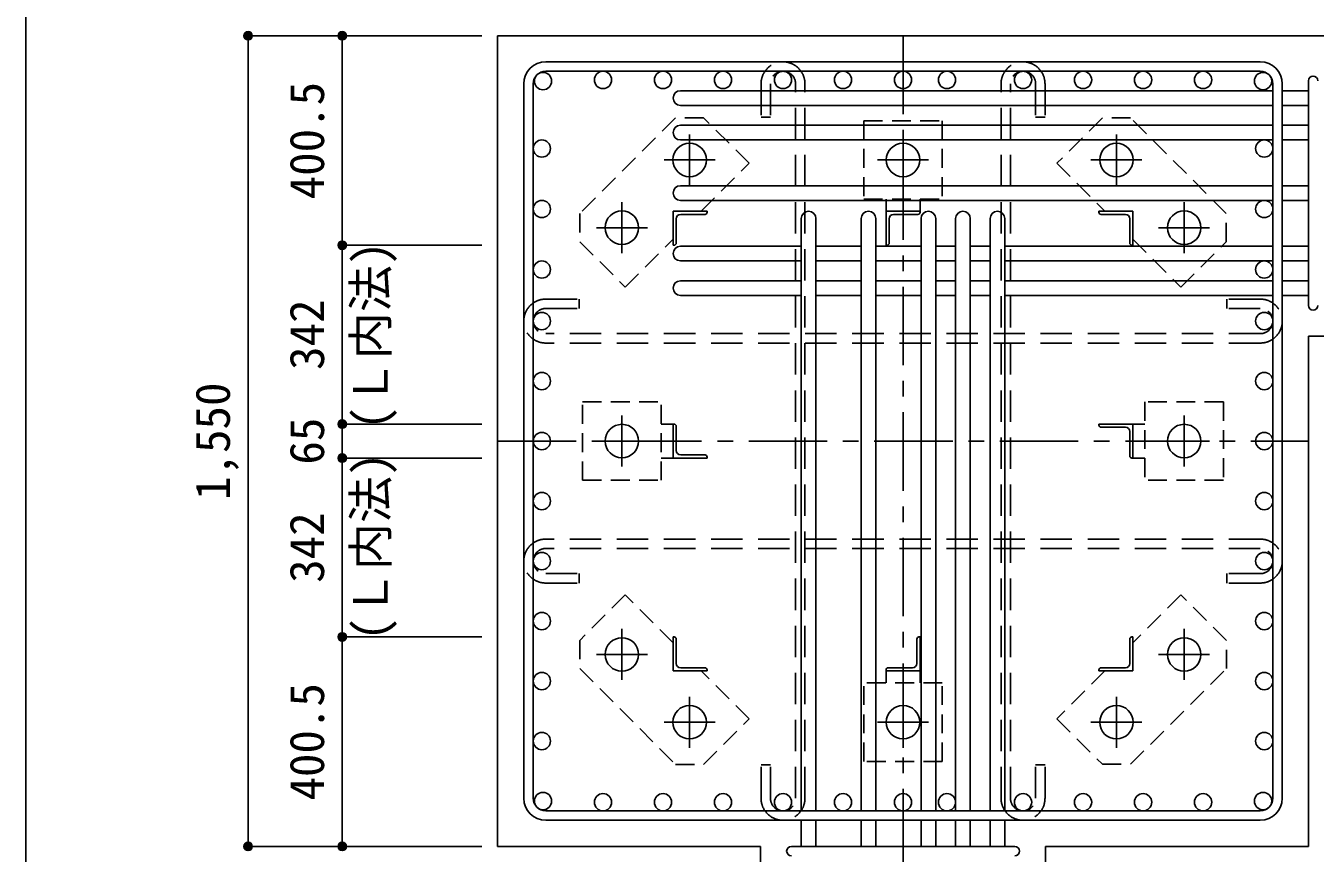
# Model space of a CAD drawing. Units: millimetres at full size, sheet at 1:30. Extents: x -5973 to 5955, y -4195 to 4201.
# Drawn here: x -5973 to -3508, y 1668 to 3250 of the extents above; entities that cross this region are included whole.
import ezdxf
from ezdxf.enums import TextEntityAlignment as Align

# ---------------------------------------------------------------- set-up
doc = ezdxf.new("R2010")
doc.units = ezdxf.units.MM
doc.header["$LTSCALE"] = 30
doc.header["$PDMODE"] = 32
doc.header["$PDSIZE"] = 15
for name, pattern in [('CHAIN1', [8, 5, -1, 1, -1]), ('DASHED1', [1.8, 1.2, -0.6]), ('DASHED2', [3, 2, -1])]:
    doc.linetypes.add(name, pattern=pattern)
for name, color, linetype in [('0-1_躯体線', 2, 'Continuous'), ('0-2_アンカーボルト', 4, 'CHAIN1'), ('0-3_立上り筋', 3, 'Continuous'), ('0-4_フープ筋', 7, 'Continuous'), ('0-5_基礎梁筋', 7, 'Continuous'), ('0-6_スタラップ筋', 7, 'Continuous'), ('0-7_文字', 4, 'Continuous'), ('0-9_プレート', 4, 'DASHED1'), ('0-A_アングル', 4, 'Continuous'), ('0-C', 7, 'DASHED2'), ('0-D_寸法', 4, 'Continuous'), ('F-0_枠', 6, 'Continuous')]:
    doc.layers.add(name, color=color, linetype=linetype)
doc.styles.add('ＭＳ ゴシック', font='')
doc.styles.get('ＭＳ ゴシック').set_extended_font_data('MS Gothic')

msp = doc.modelspace()

# ---------------------------------------------------------------- linework, layer by layer
at = {"layer": '0-1_躯体線'}
for p, q in [((-5070.8, 3231.03), (-5070.8, 1681.03)), ((-3120.8, 3231.03), (-5070.8, 3231.03)), ((-3520.8, 2656.53), (-3120.8, 2656.53)), ((-3520.8, 1681.03), (-3520.8, 2656.53)), ((-5070.8, 1681.03), (-4568.3, 1681.03)), ((-4568.3, 1281.03), (-4568.3, 1681.03)), ((-4023.3, 1681.03), (-3520.8, 1681.03)), ((-4023.3, 1281.03), (-4023.3, 1681.03))]:
    msp.add_line(p, q, dxfattribs=at)
at = {"layer": '0-2_アンカーボルト'}
for p, q in [((-4703.8, 3042.23), (-4703.8, 2944.73)), ((-4295.8, 2944.73), (-4295.8, 3042.23)), ((-3887.8, 2944.73), (-3887.8, 3042.23)), ((-4655, 2993.53), (-4752.5, 2993.53)), ((-4247.1, 2993.53), (-4344.6, 2993.53)), ((-3839.1, 2993.53), (-3936.6, 2993.53)), ((-4833.3, 2912.73), (-4833.3, 2815.23)), ((-3758.3, 2815.23), (-3758.3, 2912.73)), ((-4784.5, 2864.03), (-4882, 2864.03)), ((-3709.6, 2864.03), (-3807.1, 2864.03)), ((-4833.3, 2504.73), (-4833.3, 2407.23)), ((-3758.3, 2407.33), (-3758.3, 2504.83)), ((-4784.5, 2456.03), (-4882, 2456.03)), ((-3807.1, 2456.03), (-3709.6, 2456.03)), ((-4833.3, 2096.83), (-4833.3, 1999.33)), ((-3758.3, 1999.33), (-3758.3, 2096.83)), ((-4882, 2048.03), (-4784.5, 2048.03)), ((-3807.1, 2048.03), (-3709.6, 2048.03)), ((-4703.8, 1967.33), (-4703.8, 1869.83)), ((-4295.8, 1967.33), (-4295.8, 1869.83)), ((-3887.8, 1869.83), (-3887.8, 1967.33)), ((-4752.5, 1918.53), (-4655, 1918.53)), ((-4344.5, 1918.53), (-4247, 1918.53)), ((-3936.6, 1918.53), (-3839.1, 1918.53))]:
    msp.add_line(p, q, dxfattribs=at)
at = {"layer": '0-2_アンカーボルト', "color": 3, "linetype": 'Continuous'}
for centre in [(-4703.8, 2993.53), (-4295.8, 2993.53), (-3887.8, 2993.53), (-4833.3, 2864.03), (-3758.3, 2864.03), (-4833.3, 2456.03), (-3758.3, 2456.03), (-4833.3, 2048.03), (-3758.3, 2048.03), (-4703.8, 1918.53), (-4295.8, 1918.53), (-3887.8, 1918.53)]:
    msp.add_circle(centre, 32, dxfattribs=at)
at = {"layer": '0-3_立上り筋'}
for centre in [(-4984.1, 3144.33), (-4869.39, 3146.53), (-4754.67, 3146.53), (-4639.95, 3146.53), (-4525.24, 3146.53), (-4410.52, 3146.53), (-4295.8, 3146.53), (-4211.8, 3146.53), (-4066.37, 3146.53), (-3951.65, 3146.53), (-3836.93, 3146.53), (-3722.21, 3146.53), (-3607.5, 3144.33), (-4986.3, 3015.33), (-3605.3, 3015.33), (-4986.3, 2899.68), (-3605.3, 2899.68), (-4986.3, 2784.03), (-3605.3, 2784.03), (-4986.3, 2685.47), (-3605.3, 2685.47), (-4986.3, 2570.75), (-3605.3, 2570.75), (-4986.3, 2456.03), (-3605.3, 2456.03), (-4986.3, 2341.31), (-3605.3, 2341.31), (-4986.3, 2226.6), (-3605.3, 2226.6), (-4986.3, 2111.88), (-3605.3, 2111.88), (-4986.3, 1997.16), (-3605.3, 1997.16), (-4986.3, 1882.44), (-3605.3, 1882.44), (-4984.1, 1767.73), (-4869.39, 1765.53), (-4754.67, 1765.53), (-4639.95, 1765.53), (-4525.24, 1765.53), (-4410.52, 1765.53), (-4295.8, 1765.53), (-4211.8, 1765.53), (-4066.37, 1765.53), (-3951.65, 1765.53), (-3836.93, 1765.53), (-3722.21, 1765.53), (-3607.5, 1767.73)]:
    msp.add_circle(centre, 16.5, dxfattribs=at)
at = {"layer": '0-4_フープ筋'}
for p, q in [((-4978.8, 3181.03), (-3612.8, 3181.03)), ((-4978.8, 3163.03), (-3612.8, 3163.03)), ((-5020.8, 3139.03), (-5020.8, 1773.03)), ((-5002.8, 3139.03), (-5002.8, 1773.03)), ((-3588.8, 3139.03), (-3588.8, 1773.03)), ((-3570.8, 3139.03), (-3570.8, 1773.03)), ((-4978.8, 1749.03), (-3612.8, 1749.03)), ((-4978.8, 1731.03), (-3612.8, 1731.03))]:
    msp.add_line(p, q, dxfattribs=at)
for centre, radius, start, end in [((-4978.8, 3139.03), 42, 90, 180), ((-3612.8, 3139.03), 42, 0, 90), ((-4978.8, 3139.03), 24, 90, 180), ((-3612.8, 3139.03), 24, 0, 90), ((-4978.8, 1773.03), 42, 180, 270), ((-4978.8, 1773.03), 24, 180, 270), ((-3612.8, 1773.03), 42, 270, 0), ((-3612.8, 1773.03), 24, 270, 0)]:
    msp.add_arc(centre, radius, start, end, dxfattribs=at)
at = {"layer": '0-5_基礎梁筋'}
for p, q in [((-4721.3, 3125.83), (-3588.8, 3125.83)), ((-3570.8, 3125.83), (-3520.8, 3125.83)), ((-4721.3, 3097.83), (-3588.8, 3097.83)), ((-3570.8, 3097.83), (-3520.8, 3097.83)), ((-4721.3, 3059.83), (-3588.8, 3059.83)), ((-3570.8, 3059.83), (-3520.8, 3059.83)), ((-4721.3, 3031.83), (-3588.8, 3031.83)), ((-3570.8, 3031.83), (-3520.8, 3031.83)), ((-4721.3, 2944.18), (-3588.8, 2944.18)), ((-3570.8, 2944.18), (-3520.8, 2944.18)), ((-4721.3, 2916.18), (-3588.8, 2916.18)), ((-3570.8, 2916.18), (-3520.8, 2916.18)), ((-4490.3, 2881.53), (-4490.3, 1749.03)), ((-4462.3, 2881.53), (-4462.3, 1749.03)), ((-4375.8, 2881.53), (-4375.8, 1749.03)), ((-4347.8, 2881.53), (-4347.8, 1749.03)), ((-4261.3, 2881.53), (-4261.3, 1749.03)), ((-4233.3, 2881.53), (-4233.3, 1749.03)), ((-4195.3, 2881.53), (-4195.3, 1749.03)), ((-4167.3, 2881.53), (-4167.3, 1749.03)), ((-4129.3, 2881.53), (-4129.3, 1749.03)), ((-4101.3, 2881.53), (-4101.3, 1749.03)), ((-4721.3, 2828.53), (-4490.3, 2828.53)), ((-4462.3, 2828.53), (-4375.8, 2828.53)), ((-4347.8, 2828.53), (-4261.3, 2828.53)), ((-4233.3, 2828.53), (-4195.3, 2828.53)), ((-4167.3, 2828.53), (-4129.3, 2828.53)), ((-4101.3, 2828.53), (-3588.8, 2828.53)), ((-3570.8, 2828.53), (-3520.8, 2828.53)), ((-4721.3, 2800.53), (-4490.3, 2800.53)), ((-4462.3, 2800.53), (-4375.8, 2800.53)), ((-4347.8, 2800.53), (-4261.3, 2800.53)), ((-4233.3, 2800.53), (-4195.3, 2800.53)), ((-4167.3, 2800.53), (-4129.3, 2800.53)), ((-4101.3, 2800.53), (-3588.8, 2800.53)), ((-3570.8, 2800.53), (-3520.8, 2800.53)), ((-4721.3, 2762.53), (-4490.3, 2762.53)), ((-4462.3, 2762.53), (-4375.8, 2762.53)), ((-4347.8, 2762.53), (-4261.3, 2762.53)), ((-4233.3, 2762.53), (-4195.3, 2762.53)), ((-4167.3, 2762.53), (-4129.3, 2762.53)), ((-4101.3, 2762.53), (-3588.8, 2762.53)), ((-3570.8, 2762.53), (-3520.8, 2762.53)), ((-4721.3, 2734.53), (-4490.3, 2734.53)), ((-4462.3, 2734.53), (-4375.8, 2734.53)), ((-4347.8, 2734.53), (-4261.3, 2734.53)), ((-4233.3, 2734.53), (-4195.3, 2734.53)), ((-4167.3, 2734.53), (-4129.3, 2734.53)), ((-4101.3, 2734.53), (-3588.8, 2734.53)), ((-3570.8, 2734.53), (-3520.8, 2734.53)), ((-4490.3, 1731.03), (-4490.3, 1681.03)), ((-4462.3, 1731.03), (-4462.3, 1681.03)), ((-4375.8, 1731.03), (-4375.8, 1681.03)), ((-4347.8, 1731.03), (-4347.8, 1681.03)), ((-4261.3, 1731.03), (-4261.3, 1681.03)), ((-4233.3, 1731.03), (-4233.3, 1681.03)), ((-4195.3, 1731.03), (-4195.3, 1681.03)), ((-4167.3, 1731.03), (-4167.3, 1681.03)), ((-4129.3, 1731.03), (-4129.3, 1681.03)), ((-4101.3, 1731.03), (-4101.3, 1681.03))]:
    msp.add_line(p, q, dxfattribs=at)
for centre, start, end in [((-4721.3, 3111.83), 90, 270), ((-4721.3, 3045.83), 90, 270), ((-4721.3, 2930.18), 90, 270), ((-4476.3, 2881.53), 0, 180), ((-4361.8, 2881.53), 0, 180), ((-4247.3, 2881.53), 0, 180), ((-4181.3, 2881.53), 0, 180), ((-4115.3, 2881.53), 0, 180), ((-4721.3, 2814.53), 90, 270), ((-4721.3, 2748.53), 90, 270)]:
    msp.add_arc(centre, 14, start, end, dxfattribs=at)
at = {"layer": '0-6_スタラップ筋'}
for p, q in [((-3520.8, 2715.53), (-3520.8, 3144.83)), ((-4509.3, 1681.03), (-4082.3, 1681.03))]:
    msp.add_line(p, q, dxfattribs=at)
for centre, start, end in [((-3511.8, 3144.83), 0, 180), ((-3511.8, 2715.53), 180, 0), ((-4509.3, 1672.03), 90, 270), ((-4082.3, 1672.03), 270, 90)]:
    msp.add_arc(centre, 9, start, end, dxfattribs=at)
at = {"layer": '0-9_プレート'}
for p, q in [((-4590, 2987.13), (-4677, 3074.03)), ((-4370.8, 3068.53), (-4370.8, 2918.53)), ((-4681.6, 2895.53), (-4590, 2987.13)), ((-4370.8, 2918.53), (-4220.8, 2918.53)), ((-4328.3, 2895.53), (-4328.3, 2918.53)), ((-4263.3, 2895.53), (-4263.3, 2918.53)), ((-3856.3, 2841.83), (-3764.7, 2750.23)), ((-3764.7, 2750.23), (-3677.8, 2837.23)), ((-4758.3, 2381.03), (-4758.3, 2531.03)), ((-3683.3, 2531.03), (-3833.3, 2531.03)), ((-3833.3, 2531.03), (-3833.3, 2381.03)), ((-4735.3, 2488.53), (-4758.3, 2488.53)), ((-3856.3, 2488.53), (-3833.3, 2488.53)), ((-4735.3, 2423.53), (-4758.3, 2423.53)), ((-3856.3, 2423.53), (-3833.3, 2423.53)), ((-4908.3, 2381.03), (-4758.3, 2381.03)), ((-4826.9, 2161.83), (-4913.8, 2074.83)), ((-4735.3, 2070.23), (-4826.9, 2161.83)), ((-4328.3, 2016.53), (-4328.3, 1993.53)), ((-4263.3, 2016.53), (-4263.3, 1993.53)), ((-3910, 2016.53), (-4001.6, 1924.93)), ((-4220.8, 1993.53), (-4370.8, 1993.53)), ((-4220.8, 1843.53), (-4220.8, 1993.53)), ((-4001.6, 1924.93), (-3914.6, 1838.03))]:
    msp.add_line(p, q, dxfattribs=at)
for points in [[(-4677, 3074.03), (-4730.7, 3074.03), (-4913.9, 2890.93), (-4913.9, 2837.23), (-4826.9, 2750.23), (-4735.3, 2841.83)], [(-4370.8, 3068.53), (-4220.8, 3068.53), (-4220.8, 2918.53)], [(-3677.8, 2837.23), (-3677.8, 2890.93), (-3860.9, 3074.13), (-3914.6, 3074.13), (-4001.6, 2987.13), (-3910, 2895.53)], [(-4908.3, 2381.03), (-4908.3, 2531.03), (-4758.3, 2531.03)], [(-3683.3, 2531.03), (-3683.3, 2381.03), (-3833.3, 2381.03)], [(-3914.6, 1838.03), (-3860.9, 1838.03), (-3677.7, 2021.13), (-3677.7, 2074.83), (-3764.7, 2161.83), (-3856.3, 2070.23)], [(-4913.8, 2074.83), (-4913.8, 2021.13), (-4730.7, 1837.93), (-4677, 1837.93), (-4590, 1924.93), (-4681.6, 2016.53)], [(-4220.8, 1843.53), (-4370.8, 1843.53), (-4370.8, 1993.53)]]:
    msp.add_lwpolyline(points, dxfattribs=at)
at = {"layer": '0-A_アングル'}
for p, q in [((-4735.3, 2895.53), (-4670.3, 2895.53)), ((-4735.3, 2895.53), (-4735.3, 2830.53)), ((-4720.8, 2889.53), (-4674.3, 2889.53)), ((-4670.3, 2895.53), (-4670.3, 2893.53)), ((-4328.3, 2895.53), (-4263.3, 2895.53)), ((-4328.3, 2895.53), (-4328.3, 2830.53)), ((-4313.8, 2889.53), (-4267.3, 2889.53)), ((-4263.3, 2895.53), (-4263.3, 2893.53)), ((-3856.3, 2895.53), (-3921.3, 2895.53)), ((-3921.3, 2893.53), (-3921.3, 2895.53)), ((-3870.8, 2889.53), (-3917.3, 2889.53)), ((-3856.3, 2895.53), (-3856.3, 2830.53)), ((-4729.3, 2881.03), (-4729.3, 2834.53)), ((-4322.3, 2881.03), (-4322.3, 2834.53)), ((-3862.3, 2881.03), (-3862.3, 2834.53)), ((-4733.3, 2830.53), (-4735.3, 2830.53)), ((-4326.3, 2830.53), (-4328.3, 2830.53)), ((-3856.3, 2830.53), (-3858.3, 2830.53)), ((-4735.3, 2488.53), (-4733.3, 2488.53)), ((-4735.3, 2423.53), (-4735.3, 2488.53)), ((-4729.3, 2438.03), (-4729.3, 2484.53)), ((-3856.3, 2488.53), (-3921.3, 2488.53)), ((-3921.3, 2486.53), (-3921.3, 2488.53)), ((-3870.8, 2482.53), (-3917.3, 2482.53)), ((-3862.3, 2474.03), (-3862.3, 2427.53)), ((-3856.3, 2488.53), (-3856.3, 2423.53)), ((-4735.3, 2423.53), (-4670.3, 2423.53)), ((-4720.8, 2429.53), (-4674.3, 2429.53)), ((-4670.3, 2425.53), (-4670.3, 2423.53)), ((-3856.3, 2423.53), (-3858.3, 2423.53)), ((-4735.3, 2081.53), (-4733.3, 2081.53)), ((-4735.3, 2016.53), (-4735.3, 2081.53)), ((-4729.3, 2031.03), (-4729.3, 2077.53)), ((-4269.3, 2031.03), (-4269.3, 2077.53)), ((-4265.3, 2081.53), (-4263.3, 2081.53)), ((-4263.3, 2016.53), (-4263.3, 2081.53)), ((-3862.3, 2031.03), (-3862.3, 2077.53)), ((-3858.3, 2081.53), (-3856.3, 2081.53)), ((-3856.3, 2016.53), (-3856.3, 2081.53)), ((-4720.8, 2022.53), (-4674.3, 2022.53)), ((-4277.8, 2022.53), (-4324.3, 2022.53)), ((-3870.8, 2022.53), (-3917.3, 2022.53)), ((-4735.3, 2016.53), (-4670.3, 2016.53)), ((-4670.3, 2018.53), (-4670.3, 2016.53)), ((-4328.3, 2016.53), (-4328.3, 2018.53)), ((-4263.3, 2016.53), (-4328.3, 2016.53)), ((-3921.3, 2016.53), (-3921.3, 2018.53)), ((-3856.3, 2016.53), (-3921.3, 2016.53))]:
    msp.add_line(p, q, dxfattribs=at)
for centre, radius, start, end in [((-4720.8, 2881.03), 8.5, 90, 180), ((-4674.3, 2893.53), 4, 270, 0), ((-4313.8, 2881.03), 8.5, 90, 180), ((-4267.3, 2893.53), 4, 270, 0), ((-3917.3, 2893.53), 4, 180, 270), ((-3870.8, 2881.03), 8.5, 0, 90), ((-4733.3, 2834.53), 4, 270, 0), ((-4326.3, 2834.53), 4, 270, 0), ((-3858.3, 2834.53), 4, 180, 270), ((-4733.3, 2484.53), 4, 0, 90), ((-3917.3, 2486.53), 4, 180, 270), ((-3870.8, 2474.03), 8.5, 0, 90), ((-4720.8, 2438.03), 8.5, 180, 270), ((-4674.3, 2425.53), 4, 0, 90), ((-3858.3, 2427.53), 4, 180, 270), ((-4733.3, 2077.53), 4, 0, 90), ((-4265.3, 2077.53), 4, 90, 180), ((-3858.3, 2077.53), 4, 90, 180), ((-4720.8, 2031.03), 8.5, 180, 270), ((-4674.3, 2018.53), 4, 0, 90), ((-4324.3, 2018.53), 4, 90, 180), ((-4277.8, 2031.03), 8.5, 270, 0), ((-3917.3, 2018.53), 4, 90, 180), ((-3870.8, 2031.03), 8.5, 270, 0)]:
    msp.add_arc(centre, radius, start, end, dxfattribs=at)
at = {"layer": '0-C'}
for p, q in [((-4567.24, 3139.03), (-4567.24, 3075.03)), ((-4549.24, 3139.03), (-4549.24, 3075.03)), ((-4501.24, 1773.03), (-4501.24, 3139.03)), ((-4483.24, 1773.03), (-4483.24, 3139.03)), ((-4108.37, 1773.03), (-4108.37, 3139.03)), ((-4090.37, 1773.03), (-4090.37, 3139.03)), ((-4042.37, 3139.03), (-4042.37, 3075.03)), ((-4567.24, 3075.03), (-4549.24, 3075.03)), ((-4978.8, 2727.47), (-4914.8, 2727.47)), ((-4914.8, 2727.47), (-4914.8, 2709.47)), ((-4978.8, 2709.47), (-4914.8, 2709.47)), ((-3612.8, 2709.47), (-3676.8, 2709.47)), ((-3612.8, 2661.47), (-4978.8, 2661.47)), ((-3612.8, 2643.47), (-4978.8, 2643.47)), ((-3612.8, 2268.6), (-4978.8, 2268.6)), ((-3612.8, 2250.6), (-4978.8, 2250.6)), ((-4978.8, 2202.6), (-4914.8, 2202.6)), ((-4914.8, 2184.6), (-4914.8, 2202.6)), ((-3612.8, 2202.6), (-3676.8, 2202.6)), ((-4978.8, 2184.6), (-4914.8, 2184.6)), ((-4549.24, 1773.03), (-4549.24, 1837.03)), ((-4024.37, 1837.03), (-4042.37, 1837.03)), ((-4042.37, 1773.03), (-4042.37, 1837.03)), ((-4024.37, 1773.03), (-4024.37, 1837.03))]:
    msp.add_line(p, q, dxfattribs=at)
for points in [[(-4024.37, 3139.03), (-4024.37, 3075.03), (-4042.37, 3075.03)], [(-3612.8, 2727.47), (-3676.8, 2727.47), (-3676.8, 2709.47)], [(-3612.8, 2184.6), (-3676.8, 2184.6), (-3676.8, 2202.6)], [(-4567.24, 1773.03), (-4567.24, 1837.03), (-4549.24, 1837.03)]]:
    msp.add_lwpolyline(points, dxfattribs=at)
for centre, radius, start, end in [((-4525.24, 3139.03), 42, 0, 180), ((-4066.37, 3139.03), 42, 0, 180), ((-4525.24, 3139.03), 24, 0, 180), ((-4066.37, 3139.03), 24, 0, 180), ((-4978.8, 2685.47), 42, 90, 270), ((-3612.8, 2685.47), 42, 270, 90), ((-4978.8, 2685.47), 24, 90, 270), ((-3612.8, 2685.47), 24, 270, 90), ((-4978.8, 2226.6), 42, 90, 270), ((-3612.8, 2226.6), 42, 270, 90), ((-4978.8, 2226.6), 24, 90, 270), ((-3612.8, 2226.6), 24, 270, 90), ((-4525.24, 1773.03), 42, 180, 0), ((-4525.24, 1773.03), 24, 180, 0), ((-4525.24, 1773.03), 24, 180, 0), ((-4066.37, 1773.03), 42, 180, 0), ((-4066.37, 1773.03), 24, 180, 0)]:
    msp.add_arc(centre, radius, start, end, dxfattribs=at)
at = {"layer": '0-D_寸法'}
for p, q in [((-5547.84, 3231.03), (-5367.84, 3231.03)), ((-5547.84, 3231.03), (-5367.84, 3231.03)), ((-5547.84, 3231.03), (-5547.84, 1681.03)), ((-5547.84, 1681.03), (-5547.84, 3231.03)), ((-5367.84, 3231.03), (-5367.84, 2830.53)), ((-5367.84, 3231.03), (-5100.8, 3231.03)), ((-5367.84, 2830.53), (-5100.8, 2830.53)), ((-5367.84, 2830.53), (-5367.84, 2488.53)), ((-5367.84, 2488.53), (-5100.8, 2488.53)), ((-5367.84, 2488.53), (-5367.84, 2423.53)), ((-5367.84, 2423.53), (-5100.8, 2423.53)), ((-5367.84, 2423.53), (-5367.84, 2081.53)), ((-5367.84, 2081.53), (-5100.8, 2081.53)), ((-5367.84, 2081.53), (-5367.84, 1681.03)), ((-5547.84, 1681.03), (-5367.84, 1681.03)), ((-5367.84, 1681.03), (-5100.8, 1681.03)), ((-5367.84, 1681.03), (-5100.8, 1681.03))]:
    msp.add_line(p, q, dxfattribs=at)
at = {"layer": '0-D_寸法', "linetype": 'CHAIN1'}
for p, q in [((-4295.8, 3231.03), (-4295.8, 1281.03)), ((-5070.8, 2456.03), (-3520.8, 2456.03))]:
    msp.add_line(p, q, dxfattribs=at)
at = {"layer": '0-D_寸法'}
for centre, radius in [((-5547.84, 3231.03), 8), ((-5547.84, 3231.03), 7.2), ((-5547.84, 3231.03), 6.4), ((-5547.84, 3231.03), 5.6), ((-5547.84, 3231.03), 4.8), ((-5547.84, 3231.03), 4), ((-5547.84, 3231.03), 3.2), ((-5547.84, 3231.03), 2.4), ((-5547.84, 3231.03), 1.6), ((-5547.84, 3231.03), 0.8), ((-5367.84, 3231.03), 8), ((-5367.84, 3231.03), 7.2), ((-5367.84, 3231.03), 6.4), ((-5367.84, 3231.03), 5.6), ((-5367.84, 3231.03), 4.8), ((-5367.84, 3231.03), 4), ((-5367.84, 3231.03), 3.2), ((-5367.84, 3231.03), 2.4), ((-5367.84, 3231.03), 1.6), ((-5367.84, 3231.03), 0.8), ((-5367.84, 2830.53), 8), ((-5367.84, 2830.53), 7.2), ((-5367.84, 2830.53), 6.4), ((-5367.84, 2830.53), 5.6), ((-5367.84, 2830.53), 4.8), ((-5367.84, 2830.53), 4), ((-5367.84, 2830.53), 3.2), ((-5367.84, 2830.53), 2.4), ((-5367.84, 2830.53), 1.6), ((-5367.84, 2830.53), 0.8), ((-5367.84, 2488.53), 8), ((-5367.84, 2488.53), 7.2), ((-5367.84, 2488.53), 6.4), ((-5367.84, 2488.53), 5.6), ((-5367.84, 2488.53), 4.8), ((-5367.84, 2488.53), 4), ((-5367.84, 2488.53), 3.2), ((-5367.84, 2488.53), 2.4), ((-5367.84, 2488.53), 1.6), ((-5367.84, 2488.53), 0.8), ((-5367.84, 2423.53), 8), ((-5367.84, 2423.53), 7.2), ((-5367.84, 2423.53), 6.4), ((-5367.84, 2423.53), 5.6), ((-5367.84, 2423.53), 4.8), ((-5367.84, 2423.53), 4), ((-5367.84, 2423.53), 3.2), ((-5367.84, 2423.53), 2.4), ((-5367.84, 2423.53), 1.6), ((-5367.84, 2423.53), 0.8), ((-5367.84, 2081.53), 8), ((-5367.84, 2081.53), 7.2), ((-5367.84, 2081.53), 6.4), ((-5367.84, 2081.53), 5.6), ((-5367.84, 2081.53), 4.8), ((-5367.84, 2081.53), 4), ((-5367.84, 2081.53), 3.2), ((-5367.84, 2081.53), 2.4), ((-5367.84, 2081.53), 1.6), ((-5367.84, 2081.53), 0.8), ((-5547.84, 1681.03), 8), ((-5547.84, 1681.03), 7.2), ((-5547.84, 1681.03), 6.4), ((-5547.84, 1681.03), 5.6), ((-5547.84, 1681.03), 4.8), ((-5547.84, 1681.03), 4), ((-5547.84, 1681.03), 3.2), ((-5547.84, 1681.03), 2.4), ((-5547.84, 1681.03), 1.6), ((-5547.84, 1681.03), 0.8), ((-5367.84, 1681.03), 8), ((-5367.84, 1681.03), 7.2), ((-5367.84, 1681.03), 6.4), ((-5367.84, 1681.03), 5.6), ((-5367.84, 1681.03), 4.8), ((-5367.84, 1681.03), 4), ((-5367.84, 1681.03), 3.2), ((-5367.84, 1681.03), 2.4), ((-5367.84, 1681.03), 1.6), ((-5367.84, 1681.03), 0.8)]:
    msp.add_circle(centre, radius, dxfattribs=at)
at = {"layer": '0-D_寸法', "color": 7}
for p in [(-5547.84, 3231.03), (-5367.84, 3231.03), (-5367.84, 3231.03), (-5367.84, 2830.53), (-5367.84, 2830.53), (-5367.84, 2488.53), (-5367.84, 2488.53), (-5367.84, 2423.53), (-5367.84, 2423.53), (-5367.84, 2081.53), (-5367.84, 2081.53), (-5547.84, 1681.03), (-5367.84, 1681.03), (-5367.84, 1681.03)]:
    msp.add_point(p, dxfattribs=at)
at = {"layer": 'F-0_枠'}
msp.add_line((-5972.88, 4201.15), (-5972.88, -4195.24), dxfattribs=at)

# ---------------------------------------------------------------- texts
at = {"layer": '0-7_文字', "style": 'ＭＳ ゴシック'}
for p in [(-5261.14, 2477.67), (-5261.14, 2074.39)]:
    msp.add_text('(Ｌ内法)', height=65.98, rotation=90, dxfattribs=at).set_placement(p, align=Align.BOTTOM_LEFT)
at = {"layer": '0-D_寸法', "style": 'ＭＳ ゴシック'}
for s, p in [('400.5', (-5382.84, 2918.28)), ('342', (-5382.84, 2592.03)), ('1,550', (-5562.84, 2343.53)), ('65', (-5382.84, 2411.03)), ('342', (-5382.84, 2185.03)), ('400.5', (-5382.84, 1768.78))]:
    msp.add_text(s, height=65.98, rotation=90, dxfattribs=at).set_placement(p, align=Align.BOTTOM_LEFT)

doc.saveas('drawing.dxf')
